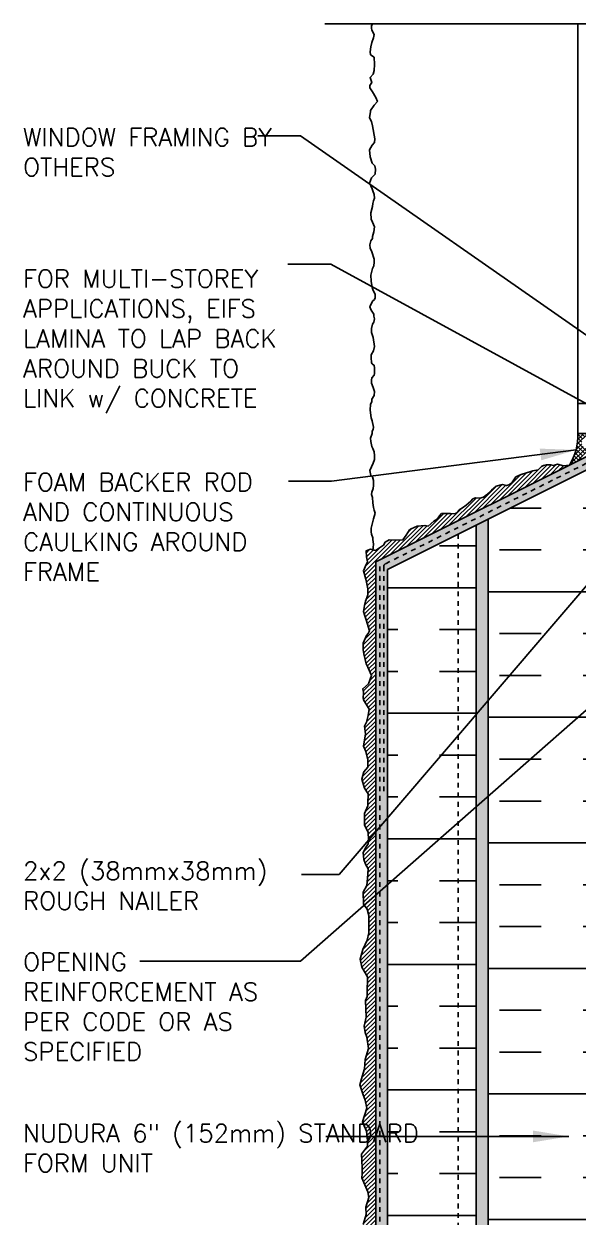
# Model space of a CAD drawing. Header units: inches. Extents: x 2792.9 to 2824.6, y 346.5 to 385.5.
# Drawn here: x 2792.93 to 2804.52, y 359.59 to 384.54 of the extents above; entities that cross this region are included whole.
import ezdxf

# ---------------------------------------------------------------- set-up
doc = ezdxf.new("R2010")
doc.units = ezdxf.units.IN
doc.header["$LTSCALE"] = 0.5
doc.header["$MEASUREMENT"] = 0
doc.linetypes.add('DASHED2', pattern=[0.375, 0.25, -0.125])
doc.linetypes.add('HIDDEN2', pattern=[0.1875, 0.125, -0.0625])
for name, color, linetype in [('HATCH', 12, 'CONTINUOUS'), ('Hidden2', 12, 'HIDDEN2'), ('LINE18', 9, 'CONTINUOUS'), ('LINE50', 5, 'CONTINUOUS'), ('LINE9', 9, 'CONTINUOUS'), ('TEXT', 4, 'CONTINUOUS')]:
    doc.layers.add(name, color=color, linetype=linetype)
doc.styles.add('DIM', font='romans.shx', dxfattribs={"width": 0.7})
doc.styles.get("Standard").update_dxf_attribs({"font": 'romans.shx'})
doc.dimstyles.new('ext_12', dxfattribs={"dimscale": 12, "dimtxt": 0.09375, "dimasz": 0.09375, "dimexe": 0.09375, "dimexo": 0.0625, "dimgap": 0.0625, "dimtad": 1, "dimdec": 1, "dimzin": 3, "dimdsep": 46, "dimlunit": 4, "dimtxsty": 'DIM', "dimcen": 0.09, "dimdle": 0.09375, "dimclrt": 4, "dimadec": 0, "dimazin": 0, "dimtfac": 1, "dimtdec": 1, "dimtmove": 2, "dimatfit": 3, "dimfxl": 1, "dimfrac": 2, "dimtolj": 1, "dimtzin": 0, "dimarcsym": 0})
pattern_1 = [(37.50000000000001, (0, 0), (-0.003149667905480408, 0.09634118845065794), [0, -0.07600000000000001, 0, -0.085, 0, -0.08125]), (7.499999999999999, (0, 0), (0.08848883526338636, 0.141107303261487), [0, -0.041, 0, -0.0685, 0, -0.02625]), (327.5, (-0.0615, 0), (0.1557070930875748, 0.0002829526768482471), [0, -0.025, 0, -0.09000000000000001, 0, -0.1175]), (317.5, (-0.0615, 0), (0.1503063302286147, 0.04388377824671247), [0, -0.0125, 0, -0.059, 0, -0.0675])]

msp = doc.modelspace()

# ---------------------------------------------------------------- hatches: boundary and pattern name
at = {"layer": 'HATCH'}
h = msp.add_hatch(dxfattribs=at)
h.set_pattern_fill('ANSI37', color=256, scale=0.5)
h.set_pattern_definition([(45, (85.12762333892897, -147.0838724820486), (-0.04419417382415922, 0.04419417382415922), []), (135, (85.12762333892897, -147.0838724820486), (-0.04419417382415922, -0.04419417382415922), [])])
edge = h.paths.add_edge_path()
edge.add_ellipse((2804.831366506643, 375.813981567679), major_axis=(0.2280940251927188, 0.06169655003302232), ratio=0.6811287563632663, start_angle=70.67539716155972, end_angle=280.6034856221446, ccw=False)
edge.add_line((2804.867191639753, 375.981006341248), (2804.515626248241, 375.981006341248))
edge.add_arc((2803.405880383376, 375.9171861864066), 1.111579460384658, -32.753816658798996, 3.291386322241692, ccw=False)
edge.add_line((2804.340722016535, 375.3157878012562), (2804.668698167197, 375.4797758765872))
edge.add_arc((2804.654083533675, 375.5074071219743), 0.03125817068615812, 117.8751214006042, 297.87512140134095, ccw=False)
edge.add_line((2804.639468900152, 375.5350383673615), (2804.914644061206, 375.6726259478886))
h.paths.add_polyline_path([(2804.612132536623, 375.7297247772898), (2804.612242990609, 375.7295326608443), (2804.608366911827, 375.7376490604323)])
h = msp.add_hatch(dxfattribs=at)
h.set_pattern_fill('AR-SAND', color=256, scale=0.05)
h.set_pattern_definition(pattern_1)
h.paths.add_polyline_path([(2800.540659898564, 373.136248245083), (2802.640659898565, 374.1862482450832), (2805.265659898565, 375.4987482450832), (2805.265659898565, 374.1079871003), (2805.390659898564, 374.1079871003), (2805.390659898564, 375.6079871003), (2805.390659898564, 375.6716107857665), (2805.052367985557, 375.6716107857669), (2800.290659898565, 373.2907567422707), (2800.290659898564, 357.7532429870645), (2800.540659898564, 357.7532429870645)])
h = msp.add_hatch(dxfattribs=at)
h.set_pattern_fill('ANSI31', color=256, scale=0.5)
h.set_pattern_definition([(45, (0, 0), (-0.04419417382415922, 0.04419417382415922), [])])
h.paths.add_polyline_path([(2800.290659898565, 373.2907567422707), (2804.340722016536, 375.3157878012562), (2804.217180384549, 375.3031021396565), (2804.090787424415, 375.3334060898367), (2804.005937825903, 375.3082356965817), (2803.955951614971, 375.3258779885996), (2803.854124951408, 375.319597725295), (2803.799307112337, 375.305791556514), (2803.760033364624, 375.2843131412592), (2803.686524404871, 375.219624866356), (2803.579731250625, 375.1982035408814), (2803.536566008675, 375.1813999003173), (2803.333681043157, 375.1196520074171), (2803.222249682055, 375.071531135051), (2803.139617271108, 374.949110109569), (2803.071989028136, 374.9050043795243), (2803.024943175594, 374.8873620875064), (2802.945553499061, 374.9108851435302), (2802.807356536425, 374.8785409414974), (2802.710324591251, 374.7932699925734), (2802.604471689207, 374.6962375156374), (2802.545664403104, 374.6433107687461), (2802.466274726571, 374.6256684767283), (2802.378063856567, 374.6344896227372), (2802.325137405545, 374.6139069487164), (2802.278091553003, 374.5639205838281), (2802.182902729282, 374.4806157449348), (2802.106453292839, 374.4218082340375), (2802.032944333086, 374.3806428859958), (2801.971196806894, 374.3130142290896), (2801.944733463082, 374.3012527010777), (2801.856522711379, 374.3041930830807), (2801.668339656111, 374.3041930830807), (2801.624234161959, 374.2571471001954), (2801.577188427717, 374.1865779321239), (2801.506619826355, 374.1424723312415), (2801.38900537245, 374.0424994723026), (2801.318436652787, 374.0542610003145), (2801.15965718142, 374.0366187082966), (2801.033221770645, 373.986632214246), (2801.000877710054, 373.9601689053815), (2800.930309108691, 373.8484345184306), (2800.859740389028, 373.7543424234976), (2800.720475409673, 373.7502936989528), (2800.573457371867, 373.7561744629587), (2800.491127336944, 373.7061880980704), (2800.452902677873, 373.6414996940048), (2800.285302131336, 373.5327056890569), (2800.185329827772, 373.5562287450808), (2800.094178599378, 373.5268250542134), (2800.097118957768, 373.4003887572476), (2800.120641943189, 373.2945351343027), (2800.094178599378, 373.2416083874115), (2800.032431073186, 373.1063509444367), (2800.082417165817, 372.9328686645856), (2800.100059316158, 372.86818026052), (2800.126522659969, 372.7270421827018), (2800.129465975872, 372.6049903033547), (2800.10300263206, 372.5403020284516), (2800.076539406549, 372.4697329895424), (2800.053016539428, 372.3844620406184), (2800.038314747478, 372.2521449796467), (2800.055956897818, 372.1845163227405), (2800.0912411985, 372.0816030817986), (2800.158869559773, 371.8522535438908), (2800.132406334262, 371.7963864149966), (2800.09712191528, 371.7552210669548), (2800.029493672308, 371.5964406971187), (2800.029493672308, 371.455302490138), (2800.044195464258, 371.3729719232169), (2800.094202141173, 371.1593950516082), (2800.126546083464, 371.0917662655396), (2800.205935878298, 370.9182839856885), (2800.141247993715, 370.7418613238344), (2800.02069318142, 370.6389480828925), (2800.03918277429, 370.5538954351128), (2800.029514256591, 370.4507638930265), (2800.035394973371, 370.4066582921442), (2800.155949785666, 370.2155337202753), (2800.135367276935, 370.0802762773005), (2800.100082857953, 369.9420784523228), (2800.058917840492, 369.8568075033988), (2800.076559990832, 369.6950867515596), (2800.038335331761, 369.4363335227845), (2800.085381066003, 369.3275395178366), (2800.129486441855, 369.1540572379856), (2800.126692894358, 368.9991888097143), (2800.044362741135, 368.9021563327783), (2800.003197723673, 368.7521969797887), (2800.059064533085, 368.5610724079197), (2800.132573611138, 368.4434572569629), (2800.126692894358, 368.2376309042414), (2800.126692894358, 368.1905847921937), (2800.056124174695, 368.0347448043605), (2800.056124174695, 367.9230104174096), (2800.059064533085, 367.784812592432), (2800.132573611138, 367.6436745146137), (2800.141394686309, 367.4819536336121), (2800.132591119609, 367.3984039028111), (2800.079664668587, 367.3160733358901), (2800.029678575955, 367.2072793309422), (2800.041440009516, 367.0661412531239), (2800.079664668587, 366.9749895401939), (2800.129650761219, 366.8750166812549), (2800.120829686049, 366.67801134538), (2800.103187535708, 366.5251117395499), (2800.026738217565, 366.3869139145721), (2800.032618934345, 366.1326034848199), (2800.112008610878, 366.029690243878), (2800.14435267147, 365.8973731829062), (2800.14435267147, 365.5327663311862), (2800.109068252488, 365.3798665961936), (2800.020857500785, 365.1887420243246), (2799.964990573072, 364.9858559244437), (2800.003215350444, 364.8153140265957), (2800.117889327658, 364.6183086907207), (2800.114948969268, 364.2831056590305), (2800.112043864421, 364.2076186326342), (2800.07969992213, 364.1223476837101), (2800.08264028052, 363.9429846398531), (2800.09146135569, 363.7724426128426), (2800.047355979838, 363.5813180409737), (2800.067938488569, 363.4548818731703), (2800.103222789251, 363.3519686322284), (2800.138507089932, 363.1196787123176), (2800.07381920535, 362.8873889215694), (2800.059117413399, 362.6903835856945), (2800.009131202467, 362.5345434686989), (2799.962085468225, 362.3610611888478), (2800.029678694256, 362.1503400978709), (2800.073784070107, 362.03860571092), (2800.106128012399, 361.8710041950749), (2800.014976902305, 361.58284714627), (2800.047320844596, 361.5034568321895), (2800.097306937228, 361.388782192398), (2800.120829804349, 361.1917768565231), (2800.117889445959, 361.0771020875693), (2799.994394393574, 360.9065601897212), (2800.00908743129, 360.6260897244164), (2800.006147072899, 360.4967130454476), (2800.003206714509, 360.4143824785265), (2800.126701766894, 360.1232850477186), (2800.147284393925, 360.0027295147588), (2800.085572002975, 359.7987468261142), (2800.094393078145, 359.6458470911216), (2800.029705193563, 359.4400206092378), (2800.079691286195, 359.1930289084746), (2800.094393078145, 358.9078122416726), (2800.153200245948, 358.8078393827336), (2800.1973057401, 358.6608205409094), (2800.126737020436, 358.5049804239138), (2799.991480416191, 358.2756310151685), (2800.056168419074, 357.9198451802951), (2800.103159898564, 357.7532429870645), (2800.290659898564, 357.7532429870645)])
h = msp.add_hatch(dxfattribs=at)
h.set_pattern_fill('INSUL', color=256, scale=7)
h.set_pattern_definition([(0, (85.12762333892897, -147.0838724820486), (0, 2.625), []), (0, (85.12762333892897, -146.2088724820486), (0, 2.625), [0.875, -0.875]), (0, (85.12762333892897, -145.3338724820486), (0, 2.625), [0.875, -0.875])])
h.paths.add_polyline_path([(2805.265659898565, 375.4987482450832), (2802.640659898565, 374.1862482450832), (2802.640659898565, 357.7532429870645), (2803.078159898565, 357.7532429870645), (2803.078159898565, 358.2532429870645), (2804.578159898565, 358.2532429870645), (2804.578159898565, 357.7532429870645), (2805.265659898565, 357.7532429870645)])
h.paths.add_polyline_path([(2813.890659898564, 374.1079871003004), (2811.265659898564, 374.1079871003004), (2811.265659898565, 357.7532429870645), (2811.953159898565, 357.7532429870645), (2811.953159898565, 358.2532429870645), (2813.453159898565, 358.2532429870645), (2813.453159898565, 357.7532429870645), (2813.890659898565, 357.7532429870645)])
h = msp.add_hatch(dxfattribs=at)
h.set_pattern_fill('INSUL', color=256, scale=7)
h.set_pattern_definition([(0, (-0.1249972657265062, 0), (0, 2.625), []), (0, (-0.1249972657265062, 0.875), (0, 2.625), [0.875, -0.875]), (0, (-0.1249972657265062, 1.75), (0, 2.625), [0.875, -0.875])])
h.paths.add_polyline_path([(2802.390659898565, 374.1237468779465), (2800.540659898564, 373.1987468779463), (2800.540659898564, 357.7532429870645), (2802.390659898565, 357.7532429870645)])
h = msp.add_hatch(dxfattribs=at)
h.set_pattern_fill('AR-SAND', color=256, scale=0.05)
h.set_pattern_definition(pattern_1)
h.paths.add_polyline_path([(2802.640659898565, 374.1862482450832), (2802.390659898565, 374.0612482450832), (2802.390659898565, 357.7532429870645), (2802.640659898565, 357.7532429870645)])

# ---------------------------------------------------------------- linework, layer by layer
msp.add_line((2804.515626248241, 384.5435604655387), (2804.515626248241, 376.6058581955961), dxfattribs=at)
msp.add_lwpolyline([(2800.22815716429, 373.5297222542787), (2800.237521784991, 373.5934547691292), (2800.244445911991, 373.6650044089681), (2800.230597657991, 373.7642508585776), (2800.228289615658, 373.7965636741475), (2800.205209192326, 373.8750375810103), (2800.198285065327, 373.9188906694035), (2800.198285065327, 373.9950565733666), (2800.214441361659, 374.0827627501528), (2800.246753954324, 374.1935494725856), (2800.276758504655, 374.3089522008177), (2800.258294165989, 374.3758858348572), (2800.244445911991, 374.4289711931739), (2800.23053543194, 374.5293921164734), (2800.221303262607, 374.6401788389061), (2800.200530881609, 374.7024963379839), (2800.207455008608, 374.7509655613388), (2800.239767601272, 374.8294394682016), (2800.244383685939, 374.8917569672794), (2800.244383685939, 374.9933114197886), (2800.221303262607, 375.0694773237517), (2800.18668262761, 375.0994820072596), (2800.165910246611, 375.2033445918308), (2800.235151516606, 375.3602924055564), (2800.267464109271, 375.4364583095195), (2800.267464109271, 375.5149322163822), (2800.255923897605, 375.5957142553071), (2800.228227389607, 375.6649558922463), (2800.209763050941, 375.7065009777398), (2800.189004392798, 375.8070546799851), (2800.182080265799, 375.8809125810484), (2800.214392858463, 375.9801589014955), (2800.216700900796, 376.0286281248505), (2800.237473281795, 376.0632489433201), (2800.246705451128, 376.111718166675), (2800.21900894313, 376.2455854347542), (2800.198236562131, 376.3079029338319), (2800.189004392798, 376.3540641542872), (2800.177484883716, 376.4748774953945), (2800.184409010716, 376.5810480828654), (2800.207489434047, 376.6456737140053), (2800.212105518714, 376.6987589431596), (2800.255958323044, 376.7749248471227), (2800.265190492377, 376.8557068860475), (2800.242110069045, 376.920332388025), (2800.214413561047, 376.9941902890885), (2800.202873349381, 377.0311191104578), (2800.202873349381, 377.0957447415976), (2800.209797476381, 377.1419058328905), (2800.258266365377, 377.1996073261689), (2800.265190492377, 377.2296120096768), (2800.262882450043, 377.3011617786781), (2800.262882450043, 377.3519390049327), (2800.26057440771, 377.4027162311873), (2800.21672160338, 377.4373370496569), (2800.205181391714, 377.4534934574419), (2800.19827335358, 377.565175404459), (2800.193657268913, 377.6205687656753), (2800.246742242576, 377.7059668103996), (2800.265206581242, 377.7936729871858), (2800.237510073244, 377.9829336164813), (2800.207505522912, 378.0683316612055), (2800.202889438246, 378.0891042039523), (2800.202889438246, 378.1721942457768), (2800.225969861578, 378.2622084254628), (2800.24905028491, 378.306061513856), (2800.26517889893, 378.3763701613696), (2800.253638687264, 378.4340715254856), (2800.249022602598, 378.4756166109792), (2800.209785882933, 378.5356261071572), (2800.191321544268, 378.5679389227272), (2800.168241120936, 378.6233322839436), (2800.225942179266, 378.7433511471374), (2800.26517889893, 378.7802800976691), (2800.281335195262, 378.8172089190384), (2800.279027152929, 378.8818345501783), (2800.232866306265, 378.9880051376492), (2800.219018052266, 379.0272420910806), (2800.195880016602, 379.1641637915607), (2800.191263931935, 379.2911069217784), (2800.225884566933, 379.4272823219195), (2800.248964990265, 379.4803675510738), (2800.255889117264, 379.5611495899986), (2800.255889117264, 379.6257750919762), (2800.212036312934, 379.7734907649406), (2800.17279959327, 379.8519646718033), (2800.16587546627, 379.9235144408047), (2800.186647847269, 380.0089124855289), (2800.2235765246, 380.0550737059841), (2800.2235765246, 380.0966186623152), (2800.248964990265, 380.1935571090251), (2800.262813244264, 380.2974195644339), (2800.225884566933, 380.3966660140434), (2800.195880016602, 380.4612916451833), (2800.188953641893, 380.5892924862827), (2800.221266234557, 380.7254677572615), (2800.228190361557, 380.7877852563394), (2800.244346657889, 380.840870614656), (2800.265119038888, 380.9008801108341), (2800.258194911888, 380.9747378827351), (2800.23049840389, 381.0532117895979), (2800.218958192224, 381.0924487430293), (2800.188953641893, 381.1570743741692), (2800.158949091562, 381.2147757382852), (2800.205109938225, 381.3209463257562), (2800.278967292887, 381.4040363675807), (2800.283583377553, 381.5055909492523), (2800.269735123554, 381.5748325861915), (2800.218958192224, 381.6302259474079), (2800.172742099237, 381.7610912230199), (2800.163509929905, 381.9111148988841), (2800.218902945901, 382.0057452135318), (2800.267371834897, 382.0611385747482), (2800.269679877231, 382.1396126107733), (2800.2258270729, 382.414271284793), (2800.200438607235, 382.504285464479), (2800.158893845238, 382.57814323638), (2800.184282310903, 382.7143186365212), (2800.184282310903, 382.7304750443062), (2800.255831623232, 382.8412617667389), (2800.325072893227, 382.9197356736017), (2800.292760300562, 383.0051337183259), (2800.221210988234, 383.1251527106822), (2800.165817972238, 383.203626617545), (2800.165817972238, 383.2520958408999), (2800.211978818901, 383.3167213428773), (2800.174858967997, 383.4219048712986), (2800.239484153326, 383.4911466374002), (2800.255640449659, 383.569620544263), (2800.267180661324, 383.6965636744807), (2800.260256534325, 383.8465873503447), (2800.18409113733, 383.8973645765993), (2800.177167010331, 383.9619902077393), (2800.186399179663, 384.0612365281863), (2800.211787645328, 384.1558668428341), (2800.244100237993, 384.2481891545822), (2800.257948491992, 384.3197389235835), (2800.230251983994, 384.3682081469384), (2800.209479602995, 384.4166772411309), (2800.202555475996, 384.4466820538012), (2800.200247433662, 384.508999552879), (2800.22815716429, 384.5435604656029)], dxfattribs=at)
msp.add_arc((2803.405880383376, 375.9171861864065), 1.111579460384705, 327.2461833411994, 3.291386322247246, dxfattribs=at)
at = {"layer": 'Hidden2'}
msp.add_line((2802.015659898565, 373.8737482450832), (2802.015659898565, 357.7532429870645), dxfattribs=at)
at = {"layer": 'LINE18'}
msp.add_lwpolyline([(2805.515626248241, 376.6060063412525), (2804.515626248241, 376.6060063412525), (2804.515626248241, 375.9810063412506), (2805.580626248242, 375.9810063412507)], dxfattribs=at)
at = {"layer": 'LINE50', "linetype": 'DASHED2', "ltscale": 0.5}
for p, q in [((2805.237709048847, 375.624527068818), (2800.491875748845, 373.2516104188173)), ((2800.373993298564, 373.1987468779463), (2800.373993298564, 357.7532429870645)), ((2800.457326598564, 373.1957087193799), (2800.457326598564, 368.4280151089368))]:
    msp.add_line(p, q, dxfattribs=at)
at = {"layer": 'LINE50'}
msp.add_line((2802.640659898565, 357.7532429870645), (2802.640659898565, 374.1862482450832), dxfattribs=at)
msp.add_lwpolyline([(2805.265659898565, 375.4987482450832), (2802.640659898565, 374.1862482450832)], dxfattribs=at)
at = {"layer": 'LINE50', "linetype": 'DASHED2', "ltscale": 0.5}
msp.add_arc((2800.519826598564, 373.1957087193799), 0.0625, 116.5650511770758, 180, dxfattribs=at)
at = {"layer": 'LINE9'}
for p, q in [((2799.22815716429, 384.5435604655644), (2806.309408531427, 384.5435604658373)), ((2805.052367985557, 375.671610785767), (2800.290659898565, 373.2907567422707)), ((2802.640659898565, 374.1862482450832), (2800.540659898564, 373.136248245083)), ((2802.390659898565, 374.0612482450832), (2802.390659898565, 357.7532429870645)), ((2800.290659898564, 357.7532429870645), (2800.290659898565, 373.2907567422707)), ((2800.540659898564, 373.136248245083), (2800.540659898564, 357.7532429870645))]:
    msp.add_line(p, q, dxfattribs=at)
msp.add_lwpolyline([(2800.029705193563, 359.4400206092378), (2800.094393078145, 359.6458470911216), (2800.085572002975, 359.7987468261142), (2800.147284393925, 360.0027295147588), (2800.126701766894, 360.1232850477186), (2800.003206714509, 360.4143824785265), (2800.006147072899, 360.4967130454476), (2800.00908743129, 360.6260897244164), (2799.994394393574, 360.9065601897212), (2800.117889445959, 361.0771020875693), (2800.120829804349, 361.1917768565231), (2800.097306937228, 361.388782192398), (2800.047320844596, 361.5034568321895), (2800.014976902305, 361.58284714627), (2800.106128012399, 361.8710041950749), (2800.073784070107, 362.03860571092), (2800.029678694256, 362.1503400978709), (2799.962085468225, 362.3610611888478), (2800.009131202467, 362.5345434686989), (2800.059117413399, 362.6903835856945), (2800.07381920535, 362.8873889215694), (2800.138507089932, 363.1196787123176), (2800.103222789251, 363.3519686322284), (2800.067938488569, 363.4548818731703), (2800.047355979838, 363.5813180409737), (2800.09146135569, 363.7724426128426), (2800.08264028052, 363.9429846398531), (2800.07969992213, 364.1223476837101), (2800.112043864421, 364.2076186326342), (2800.114948969268, 364.2831056590305), (2800.117889327658, 364.6183086907207), (2800.003215350444, 364.8153140265957), (2799.964990573072, 364.9858559244437), (2800.020857500785, 365.1887420243246), (2800.109068252488, 365.3798665961936), (2800.14435267147, 365.5327663311862), (2800.14435267147, 365.8973731829062), (2800.112008610878, 366.029690243878), (2800.032618934345, 366.1326034848199), (2800.026738217565, 366.3869139145721), (2800.103187535708, 366.5251117395499), (2800.120829686049, 366.67801134538), (2800.129650761219, 366.8750166812549), (2800.079664668587, 366.9749895401939), (2800.041440009516, 367.0661412531239), (2800.029678575955, 367.2072793309422), (2800.079664668587, 367.3160733358901), (2800.132591119609, 367.3984039028111), (2800.141394686309, 367.4819536336121), (2800.132573611138, 367.6436745146137), (2800.059064533085, 367.784812592432), (2800.056124174695, 367.9230104174096), (2800.056124174695, 368.0347448043605), (2800.126692894358, 368.1905847921937), (2800.126692894358, 368.2376309042414), (2800.132573611138, 368.4434572569629), (2800.059064533085, 368.5610724079197), (2800.003197723673, 368.7521969797887), (2800.044362741135, 368.9021563327783), (2800.126692894358, 368.9991888097143), (2800.129486441855, 369.1540572379856), (2800.085381066003, 369.3275395178366), (2800.038335331761, 369.4363335227845), (2800.076559990832, 369.6950867515596), (2800.058917840492, 369.8568075033988), (2800.100082857953, 369.9420784523228), (2800.135367276935, 370.0802762773005), (2800.155949785666, 370.2155337202753), (2800.035394973371, 370.4066582921442), (2800.029514256591, 370.4507638930265), (2800.038335331761, 370.5448559879595), (2800.035394973371, 370.5713194259864), (2800.02069318142, 370.6389480828925), (2800.141247993715, 370.7418613238344), (2800.205935878298, 370.9182839856885), (2800.126546083464, 371.0917662655396), (2800.094202141173, 371.1593950516082), (2800.044195464258, 371.3729719232169), (2800.029493672308, 371.455302490138), (2800.029493672308, 371.5964406971187), (2800.09712191528, 371.7552210669548), (2800.132406334262, 371.7963864149966), (2800.158869559773, 371.8522535438908), (2800.0912411985, 372.0816030817986), (2800.055956897818, 372.1845163227405), (2800.038314747478, 372.2521449796467), (2800.053016539428, 372.3844620406184), (2800.076539406549, 372.4697329895424), (2800.10300263206, 372.5403020284516), (2800.129465975872, 372.6049903033547), (2800.126522659969, 372.7270421827018), (2800.100059316158, 372.86818026052), (2800.082417165817, 372.9328686645856), (2800.032431073186, 373.1063509444367), (2800.094178599378, 373.2416083874115), (2800.120641943189, 373.2945351343027), (2800.097118957768, 373.4003887572476), (2800.094178599378, 373.5268250542134), (2800.185329827772, 373.5562287450808), (2800.285302131336, 373.5327056890569), (2800.452902677873, 373.6414996940048), (2800.491127336944, 373.7061880980704), (2800.573457371867, 373.7561744629587), (2800.720475409673, 373.7502936989528), (2800.859740389028, 373.7543424234976), (2800.930309108691, 373.8484345184306), (2801.000877710054, 373.9601689053815), (2801.033221770645, 373.986632214246), (2801.15965718142, 374.0366187082966), (2801.318436652787, 374.0542610003145), (2801.38900537245, 374.0424994723026), (2801.506619826355, 374.1424723312415), (2801.577188427717, 374.1865779321239), (2801.624234161959, 374.2571471001954), (2801.668339656111, 374.3041930830807), (2801.856522711379, 374.3041930830807), (2801.944733463082, 374.3012527010777), (2801.971196806894, 374.3130142290896), (2802.032944333086, 374.3806428859958), (2802.106453292839, 374.4218082340375), (2802.182902729282, 374.4806157449348), (2802.278091553003, 374.5639205838281), (2802.325137405545, 374.6139069487164), (2802.378063856567, 374.6344896227372), (2802.466274726571, 374.6256684767283), (2802.545664403104, 374.6433107687461), (2802.604471689207, 374.6962375156374), (2802.710324591251, 374.7932699925734), (2802.807356536425, 374.8785409414974), (2802.945553499061, 374.9108851435302), (2803.024943175594, 374.8873620875064), (2803.071989028136, 374.9050043795243), (2803.139617271108, 374.949110109569), (2803.222249682055, 375.071531135051), (2803.333681043157, 375.1196520074171), (2803.536566008675, 375.1813999003173), (2803.579731250625, 375.1982035408814), (2803.686524404871, 375.219624866356), (2803.760033364624, 375.2843131412592), (2803.799307112337, 375.305791556514), (2803.854124951408, 375.319597725295), (2803.955951614971, 375.3258779885996), (2804.005937825903, 375.3082356965817), (2804.090787424415, 375.3334060898367), (2804.217180384549, 375.3031021396565), (2804.340722016535, 375.3157878012562)], dxfattribs=at)

# ---------------------------------------------------------------- texts
at = {"layer": 'TEXT', "char_height": 0.375, "attachment_point": 4}
for s, insert, width in [('WINDOW FRAMING BY OTHERS', (2792.916878434004, 381.8608746039247), 5.752787569047086), ('FOR MULTI-STOREY APPLICATIONS, EIFS LAMINA TO LAP BACK AROUND BUCK TO LINK w/ CONCRETE', (2792.916878434004, 377.9020709080762), 5.752787569047086), ('FOAM BACKER ROD AND CONTINUOUS CAULKING AROUND FRAME', (2792.916878434004, 374.0251200656052), 5.752787569047086), ('2x2 (38mmx38mm) ROUGH NAILER', (2792.916878434004, 366.5193469383149), 5.752787569047086), ('OPENING REINFORCEMENT AS PER CODE OR AS SPECIFIED', (2792.916878434004, 363.991337027363), 5.752787569047086), ('NUDURA 6" (152mm) STANDARD FORM UNIT ', (2792.916878434004, 361.0328829945627), 9.233419807672817)]:
    msp.add_mtext(s, dxfattribs=dict(at, insert=insert, width=width))

# ---------------------------------------------------------------- leaders
at = {"layer": 'TEXT'}
for points in [[(2805.486876248241, 377.4808581955961), (2798.719765851803, 382.2018055740122), (2797.823203695986, 382.2018055740122)], [(2807.066472955734, 375.300526790152), (2799.351492000129, 379.518335533775), (2798.454929844311, 379.518335533775)], [(2804.4809215155, 375.6345283349452), (2799.366153996399, 374.9775674592529), (2798.469591840581, 374.9775674592529)], [(2806.079223540645, 374.4132052433197), (2799.526949488406, 366.7562548546304), (2798.742390474133, 366.7562548546304)], [(2807.411096855499, 372.5900315001565), (2798.717910853346, 364.9402048909213), (2795.356780138165, 364.9402048909213)], [(2804.327708772736, 361.2789993988666), (2800.141272072817, 361.2789993988666), (2799.244709916999, 361.2789993988666)]]:
    msp.add_leader(points, dimstyle='ext_12', override={"dimasz": 0.0625, "dimgap": 0.0625, "dimtad": 0}, dxfattribs=at)

doc.saveas('drawing.dxf')
